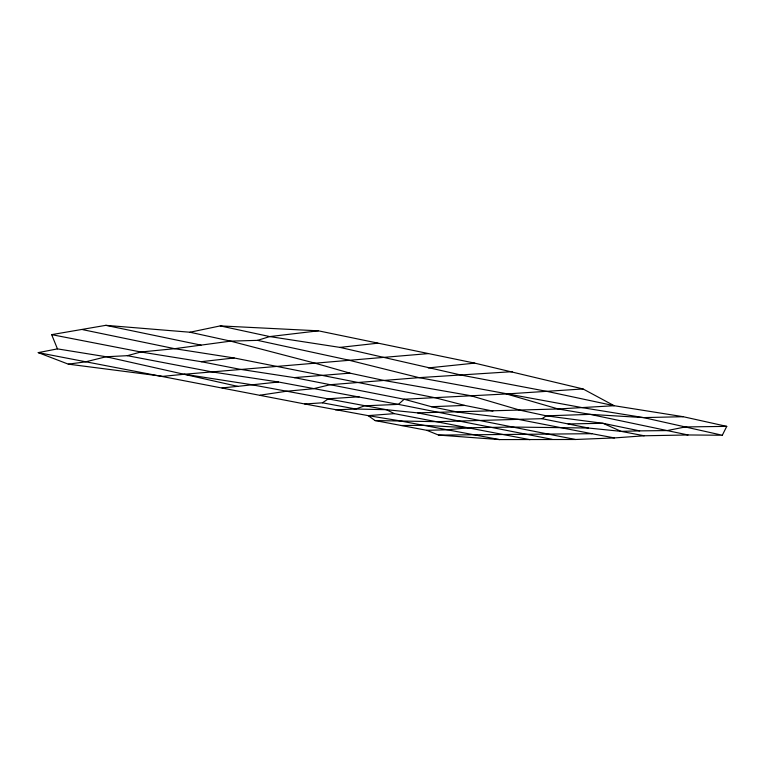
<?xml version="1.0" encoding="UTF-8"?>
<svg xmlns="http://www.w3.org/2000/svg" width="765" height="765" viewBox="0 0 765 765"><rect width="100%" height="100%" fill="white"/><g stroke="black" fill="none" stroke-linecap="round" stroke-linejoin="round"><path stroke-width="1.15" d="M722.303 435.247L726.75 426.373L683.202 416.705L614.199 405.718L547.721 391.546L461.611 375.175L339.947 347.396L269.749 336.581L220.263 325.9L189.969 332.23L105.819 325.335L51.657 334.64L57.452 348.878L106.163 356.758L237.695 386.354L278.47 382.003L398.402 404.379L575.481 439.493L614.419 437.924L644.197 435.782L688.003 434.96L722.303 435.247L643.518 417.594L583.198 407.812L419.029 377.652L348.199 360.019L257.537 340.358L230.6 341.133L174.64 348.687L140.884 351.996L127.363 355.677L106.163 356.758L85.584 361.845L68.305 364.15L38.25 352.627L57.452 348.878M38.25 352.627L304.795 403.987L322.457 402.811L328.453 398.756L359.072 396.777M304.795 403.987L368.128 415.625L375.089 420.559L437.226 421.678L541.993 418.685L546.306 415.835L590.131 414.372L643.518 417.594L683.202 416.705M257.537 340.358L269.749 336.581L318.403 330.824L474.702 363.126L583.045 388.955L614.199 405.718L558.144 408.969L417.594 412.87L386.373 409.696L250.691 384.546L184.355 374.248L162.869 376.342L68.305 364.15M260.196 395.161L286.33 391.269L313.363 388.735L330.279 384.699L419.029 377.652L512.426 371.656M51.657 334.64L140.884 351.996L201.147 361.682L234.138 357.972L435.199 397.762L464.718 405.421L492.899 411.063M339.947 347.396L377.843 343.198M428.266 367.927L474.702 363.126M222.051 387.922L237.695 386.354M644.197 435.782L621.084 431.355L588.371 428.027L513.296 427.042L468.562 427.769L447.296 429.787L426.813 430.312L375.089 420.559M428.352 353.602L184.355 374.248M201.147 361.682L240.191 369.323L294.296 377.623L349.93 373.148L384.279 380.53L470.647 395.677L520.057 410.193L546.306 415.835L602.973 423.303L639.664 430.877L667.176 430.58L685.316 426.947L726.75 426.373M529.944 439.665L394.338 413.636L368.128 415.625L397.867 420.501L499.516 439.579L575.481 439.493M583.045 388.955L506.42 393.956L404.169 399.244L294.296 377.623M335.433 409.82L355.792 409.017L386.373 409.696L394.338 413.636M322.457 402.811L355.792 409.017L364.618 405.813L398.402 404.379L404.169 399.244L431.393 406.703L464.718 405.421M639.664 430.877L621.084 431.355L602.973 423.303L568.089 423.944M426.813 430.312L438.603 435.084L591.852 433.698L614.419 437.924M401.367 425.512L424.04 425.321L468.562 427.769M220.263 325.9L318.403 330.824M438.603 435.084L499.516 439.579M278.47 382.003L212.574 371.991L127.363 355.677M234.138 357.972L174.64 348.687L82.649 329.648M552.177 439.359L417.594 412.87M591.852 433.698L517.714 419.249L458.053 412.172L431.393 406.703M541.993 418.685L588.371 428.027M105.819 325.335L201.023 345.12M688.003 434.96L590.131 414.372L558.144 408.969L506.42 393.956M189.969 332.23L230.6 341.133L315.056 363.184L349.93 373.148"/></g></svg>
